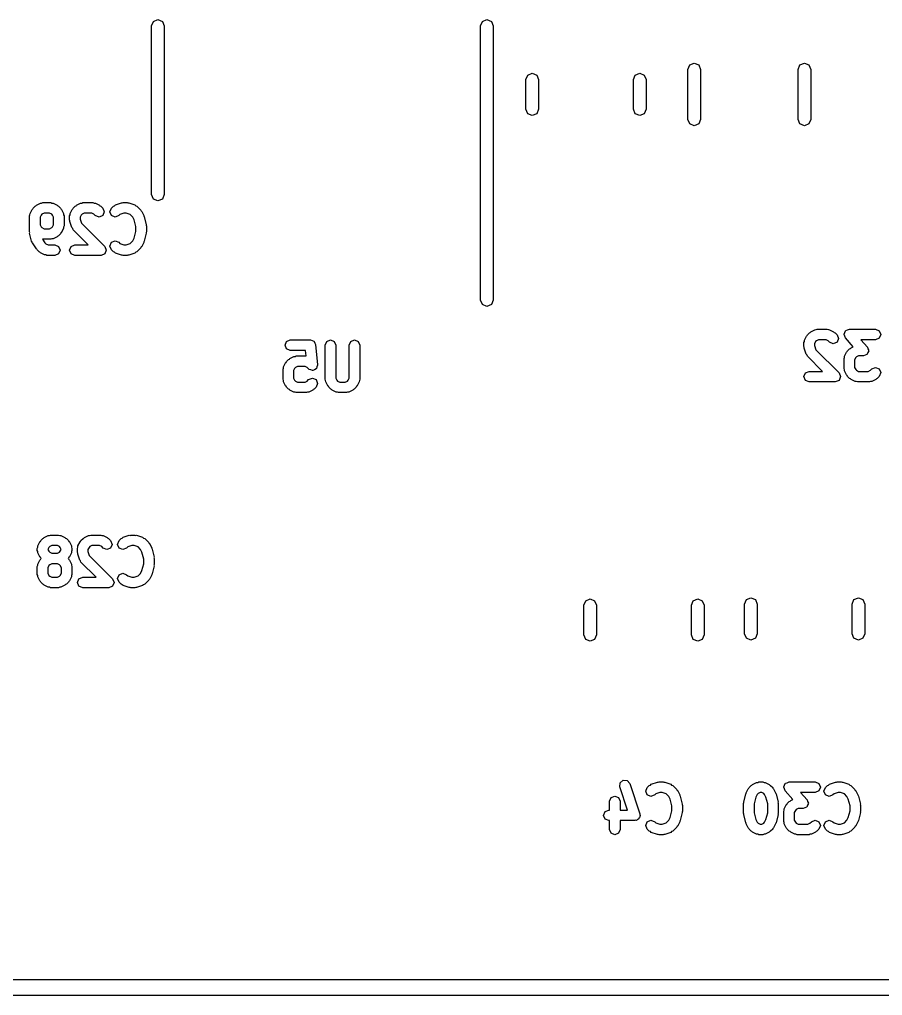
# Model space of a CAD drawing. Extents: x 88 to 118.1, y -74.2 to -40.6.
# Drawn here: x 95.03 to 103.21, y -74.19 to -64.94 of the extents above; entities that cross this region are included whole.
import ezdxf

# ---------------------------------------------------------------- set-up
doc = ezdxf.new("R2010")
doc.units = 0
doc.layers.add('BLACK', color=7, linetype='CONTINUOUS')

msp = doc.modelspace()

# ---------------------------------------------------------------- linework, layer by layer
at = {"layer": 'BLACK', "linetype": 'CONTINUOUS'}
for p, q in [((96.297574, -64.957574), (96.34, -64.94)), ((96.34, -64.94), (96.382426, -64.957574)), ((99.417574, -64.957574), (99.46, -64.94)), ((99.46, -64.94), (99.502426, -64.957574)), ((96.28, -65), (96.297574, -64.957574)), ((96.28, -65.8), (96.28, -65)), ((96.382426, -64.957574), (96.4, -65)), ((96.4, -65), (96.4, -65.8)), ((99.4, -65), (99.417574, -64.957574)), ((99.4, -65.8), (99.4, -65)), ((99.502426, -64.957574), (99.52, -65)), ((99.52, -65), (99.52, -65.8)), ((101.3675, -65.412742), (101.385074, -65.370316)), ((101.3675, -65.887258), (101.3675, -65.412742)), ((101.385074, -65.370316), (101.4275, -65.352742)), ((101.4275, -65.352742), (101.469926, -65.370316)), ((101.469926, -65.370316), (101.4875, -65.412742)), ((101.4875, -65.412742), (101.4875, -65.887258)), ((102.4125, -65.412742), (102.430074, -65.370316)), ((102.4125, -65.887258), (102.4125, -65.412742)), ((102.430074, -65.370316), (102.4725, -65.352742)), ((102.4725, -65.352742), (102.514926, -65.370316)), ((102.514926, -65.370316), (102.5325, -65.412742)), ((102.5325, -65.412742), (102.5325, -65.887258)), ((99.83, -65.50942), (99.847574, -65.466994)), ((99.847574, -65.466994), (99.89, -65.44942)), ((99.89, -65.44942), (99.932426, -65.466994)), ((99.932426, -65.466994), (99.95, -65.50942)), ((100.85, -65.50942), (100.867574, -65.466994)), ((100.867574, -65.466994), (100.91, -65.44942)), ((100.91, -65.44942), (100.952426, -65.466994)), ((100.952426, -65.466994), (100.97, -65.50942)), ((99.83, -65.79058), (99.83, -65.50942)), ((99.95, -65.50942), (99.95, -65.79058)), ((100.85, -65.79058), (100.85, -65.50942)), ((100.97, -65.50942), (100.97, -65.79058)), ((96.28, -66.6), (96.28, -65.8)), ((96.4, -65.8), (96.4, -66.6)), ((99.4, -67.6), (99.4, -65.8)), ((99.52, -65.8), (99.52, -67.6)), ((99.847574, -65.833006), (99.83, -65.79058)), ((99.89, -65.85058), (99.847574, -65.833006)), ((99.932426, -65.833006), (99.89, -65.85058)), ((99.95, -65.79058), (99.932426, -65.833006)), ((100.867574, -65.833006), (100.85, -65.79058)), ((100.91, -65.85058), (100.867574, -65.833006)), ((100.952426, -65.833006), (100.91, -65.85058)), ((100.97, -65.79058), (100.952426, -65.833006)), ((101.385074, -65.929684), (101.3675, -65.887258)), ((101.4275, -65.947258), (101.385074, -65.929684)), ((101.469926, -65.929684), (101.4275, -65.947258)), ((101.4875, -65.887258), (101.469926, -65.929684)), ((102.430074, -65.929684), (102.4125, -65.887258)), ((102.4725, -65.947258), (102.430074, -65.929684)), ((102.514926, -65.929684), (102.4725, -65.947258)), ((102.5325, -65.887258), (102.514926, -65.929684)), ((96.297574, -66.642426), (96.28, -66.6)), ((96.4, -66.6), (96.382426, -66.642426)), ((95.173978, -66.709439), (95.18158, -66.70629)), ((95.18158, -66.70629), (95.186972, -66.700074)), ((95.186972, -66.700074), (95.225067, -66.681026)), ((95.225067, -66.681026), (95.236675, -66.6802)), ((95.236675, -66.6802), (95.247428, -66.675747)), ((95.247428, -66.675747), (95.323619, -66.675747)), ((95.323619, -66.675747), (95.334371, -66.6802)), ((95.334371, -66.6802), (95.34598, -66.681026)), ((95.34598, -66.681026), (95.384075, -66.700074)), ((95.384075, -66.700074), (95.389466, -66.70629)), ((95.389466, -66.70629), (95.397069, -66.70944)), ((95.55493, -66.709439), (95.562532, -66.70629)), ((95.562532, -66.70629), (95.567924, -66.700074)), ((95.567924, -66.700074), (95.606019, -66.681026)), ((95.606019, -66.681026), (95.617627, -66.6802)), ((95.617627, -66.6802), (95.62838, -66.675747)), ((95.62838, -66.675747), (95.723618, -66.675747)), ((95.723618, -66.675747), (95.73437, -66.6802)), ((95.73437, -66.6802), (95.745979, -66.681026)), ((95.745979, -66.681026), (95.784074, -66.700074)), ((95.784074, -66.700074), (95.789465, -66.70629)), ((95.789465, -66.70629), (95.797067, -66.709439)), ((95.916835, -66.709439), (95.927586, -66.704986)), ((95.927586, -66.704986), (95.936378, -66.697361)), ((95.936378, -66.697361), (95.99352, -66.678313)), ((95.99352, -66.678313), (96.001728, -66.678896)), ((96.001728, -66.678896), (96.009332, -66.675747)), ((96.009332, -66.675747), (96.047428, -66.675747)), ((96.047428, -66.675747), (96.055031, -66.678896)), ((96.055031, -66.678896), (96.06324, -66.678313)), ((96.06324, -66.678313), (96.120383, -66.697361)), ((96.120383, -66.697361), (96.129174, -66.704986)), ((96.129174, -66.704986), (96.139926, -66.70944)), ((96.34, -66.66), (96.297574, -66.642426)), ((96.382426, -66.642426), (96.34, -66.66)), ((95.121238, -66.801938), (95.125691, -66.791186)), ((95.125691, -66.791186), (95.126516, -66.779578)), ((95.126516, -66.779578), (95.145563, -66.741482)), ((95.145563, -66.741482), (95.151781, -66.736088)), ((95.151781, -66.736088), (95.154931, -66.728486)), ((95.154931, -66.728486), (95.173978, -66.709439)), ((95.231379, -66.793458), (95.221238, -66.813741)), ((95.238949, -66.785888), (95.231379, -66.793458)), ((95.259231, -66.775747), (95.238949, -66.785888)), ((95.311816, -66.775747), (95.259231, -66.775747)), ((95.332096, -66.785887), (95.311816, -66.775747)), ((95.339668, -66.79346), (95.332096, -66.785887)), ((95.349809, -66.813741), (95.339668, -66.79346)), ((95.397069, -66.70944), (95.416117, -66.728487)), ((95.416117, -66.728487), (95.419266, -66.73609)), ((95.419266, -66.73609), (95.425482, -66.741481)), ((95.425482, -66.741481), (95.444531, -66.779578)), ((95.444531, -66.779578), (95.445355, -66.791187)), ((95.445355, -66.791187), (95.449809, -66.801938)), ((95.50219, -66.801938), (95.506643, -66.791186)), ((95.506643, -66.791186), (95.507468, -66.779578)), ((95.507468, -66.779578), (95.526515, -66.741482)), ((95.526515, -66.741482), (95.532733, -66.736088)), ((95.532733, -66.736088), (95.535883, -66.728486)), ((95.535883, -66.728486), (95.55493, -66.709439)), ((95.612331, -66.793458), (95.60219, -66.813741)), ((95.619901, -66.785888), (95.612331, -66.793458)), ((95.640183, -66.775747), (95.619901, -66.785888)), ((95.711815, -66.775747), (95.640183, -66.775747)), ((95.732095, -66.785887), (95.711815, -66.775747)), ((95.745406, -66.799198), (95.732095, -66.785887)), ((95.780762, -66.813841), (95.745406, -66.799198)), ((95.816117, -66.799196), (95.780762, -66.813841)), ((95.797067, -66.709439), (95.816115, -66.728486)), ((95.816115, -66.728486), (95.83076, -66.763841)), ((95.83076, -66.763841), (95.816117, -66.799196)), ((95.883142, -66.763841), (95.897788, -66.728486)), ((95.897786, -66.799196), (95.883142, -66.763841)), ((95.933141, -66.813842), (95.897786, -66.799196)), ((95.897788, -66.728486), (95.916835, -66.709439)), ((95.968496, -66.799198), (95.933141, -66.813842)), ((95.979197, -66.788497), (95.968496, -66.799198)), ((96.017446, -66.775747), (95.979197, -66.788497)), ((96.039314, -66.775747), (96.017446, -66.775747)), ((96.077562, -66.788496), (96.039314, -66.775747)), ((96.101572, -66.812507), (96.077562, -66.788496)), ((96.139926, -66.70944), (96.178021, -66.747534)), ((96.178021, -66.747534), (96.18117, -66.755137)), ((96.18117, -66.755137), (96.187388, -66.76053)), ((96.187388, -66.76053), (96.206434, -66.798625)), ((96.206434, -66.798625), (96.206836, -66.804291)), ((95.121238, -66.954319), (95.121238, -66.801938)), ((95.221238, -66.813741), (95.221238, -66.885372)), ((95.221238, -66.885372), (95.231377, -66.905653)), ((95.339667, -66.905654), (95.349809, -66.885372)), ((95.349809, -66.885372), (95.349809, -66.813741)), ((95.449809, -66.801938), (95.449809, -66.897176)), ((95.50219, -66.840033), (95.50219, -66.801938)), ((95.505339, -66.847635), (95.50219, -66.840033)), ((95.504756, -66.855844), (95.505339, -66.847635)), ((95.523803, -66.912987), (95.504756, -66.855844)), ((95.60219, -66.813741), (95.60219, -66.83192)), ((95.60219, -66.83192), (95.614938, -66.870167)), ((95.614938, -66.870167), (95.835164, -67.090392)), ((96.114537, -66.838437), (96.101572, -66.812507)), ((96.130761, -66.903331), (96.114537, -66.838437)), ((96.206836, -66.804291), (96.21022, -66.808858)), ((96.21022, -66.808858), (96.229268, -66.885049)), ((96.229268, -66.885049), (96.228334, -66.891319)), ((96.228334, -66.891319), (96.230761, -66.897176)), ((95.123664, -66.960175), (95.121238, -66.954319)), ((95.122731, -66.966445), (95.123664, -66.960175)), ((95.141778, -67.042636), (95.122731, -66.966445)), ((95.231377, -66.905653), (95.238948, -66.913224)), ((95.238948, -66.913224), (95.259232, -66.923366)), ((95.259232, -66.923366), (95.311816, -66.923366)), ((95.311816, -66.923366), (95.332095, -66.913226)), ((95.332095, -66.913226), (95.339667, -66.905654)), ((95.416117, -66.970626), (95.39707, -66.989673)), ((95.419265, -66.963023), (95.416117, -66.970626)), ((95.425482, -66.957632), (95.419265, -66.963023)), ((95.44453, -66.919537), (95.425482, -66.957632)), ((95.445355, -66.907928), (95.44453, -66.919537)), ((95.449809, -66.897176), (95.445355, -66.907928)), ((95.531428, -66.921779), (95.523803, -66.912987)), ((95.535882, -66.932531), (95.531428, -66.921779)), ((95.679099, -67.075747), (95.535882, -66.932531)), ((96.114537, -67.013056), (96.130761, -66.948163)), ((96.130761, -66.948163), (96.130761, -66.903331)), ((96.229268, -66.966446), (96.21022, -67.042636)), ((96.230761, -66.954319), (96.228334, -66.960175)), ((96.228334, -66.960175), (96.229268, -66.966446)), ((96.230761, -66.897176), (96.230761, -66.954319)), ((95.146984, -67.049662), (95.141778, -67.042636)), ((95.148682, -67.058244), (95.146984, -67.049662)), ((95.186777, -67.115387), (95.148682, -67.058244)), ((95.247428, -67.023366), (95.244924, -67.022329)), ((95.244924, -67.022329), (95.267239, -67.055801)), ((95.323619, -67.023366), (95.247428, -67.023366)), ((95.267239, -67.055801), (95.277043, -67.065605)), ((95.277043, -67.065605), (95.297327, -67.075747)), ((95.297327, -67.075747), (95.361714, -67.075747)), ((95.334369, -67.018912), (95.323619, -67.023366)), ((95.345979, -67.018088), (95.334369, -67.018912)), ((95.384074, -66.999041), (95.345979, -67.018088)), ((95.361714, -67.075747), (95.397069, -67.090392)), ((95.389467, -66.992822), (95.384074, -66.999041)), ((95.39707, -66.989673), (95.389467, -66.992822)), ((95.516835, -67.090392), (95.55219, -67.075747)), ((95.55219, -67.075747), (95.679099, -67.075747)), ((95.883142, -67.087652), (95.897787, -67.052297)), ((95.897787, -67.052297), (95.933142, -67.037652)), ((95.933142, -67.037652), (95.968497, -67.052297)), ((95.968497, -67.052297), (95.979198, -67.062998)), ((95.979198, -67.062998), (96.017445, -67.075747)), ((96.017445, -67.075747), (96.039315, -67.075747)), ((96.039315, -67.075747), (96.07756, -67.062998)), ((96.07756, -67.062998), (96.101572, -67.038986)), ((96.101572, -67.038986), (96.114537, -67.013056)), ((96.206434, -67.052869), (96.187388, -67.090964)), ((96.206836, -67.047202), (96.206434, -67.052869)), ((96.21022, -67.042636), (96.206836, -67.047202)), ((95.191055, -67.118252), (95.186777, -67.115387)), ((95.193025, -67.123007), (95.191055, -67.118252)), ((95.212073, -67.142055), (95.193025, -67.123007)), ((95.219675, -67.145203), (95.212073, -67.142055)), ((95.225068, -67.151422), (95.219675, -67.145203)), ((95.263163, -67.170468), (95.225068, -67.151422)), ((95.274769, -67.171292), (95.263163, -67.170468)), ((95.397069, -67.161102), (95.361714, -67.175747)), ((95.397069, -67.090392), (95.411714, -67.125747)), ((95.411714, -67.125747), (95.397069, -67.161102)), ((95.50219, -67.125747), (95.516835, -67.090392)), ((95.516835, -67.161102), (95.50219, -67.125747)), ((95.55219, -67.175747), (95.516835, -67.161102)), ((95.835164, -67.161102), (95.799809, -67.175747)), ((95.835164, -67.090392), (95.849809, -67.125747)), ((95.849809, -67.125747), (95.835164, -67.161102)), ((95.897787, -67.123007), (95.883142, -67.087652)), ((95.916835, -67.142055), (95.897787, -67.123007)), ((95.927586, -67.146508), (95.916835, -67.142055)), ((95.936379, -67.154134), (95.927586, -67.146508)), ((95.993521, -67.173181), (95.936379, -67.154134)), ((96.120382, -67.154134), (96.063239, -67.173181)), ((96.129173, -67.146509), (96.120382, -67.154134)), ((96.139927, -67.142055), (96.129173, -67.146509)), ((96.178022, -67.103959), (96.139927, -67.142055)), ((96.18117, -67.096356), (96.178022, -67.103959)), ((96.187388, -67.090964), (96.18117, -67.096356)), ((95.285523, -67.175747), (95.274769, -67.171292)), ((95.361714, -67.175747), (95.285523, -67.175747)), ((95.799809, -67.175747), (95.55219, -67.175747)), ((96.001729, -67.172597), (95.993521, -67.173181)), ((96.009332, -67.175747), (96.001729, -67.172597)), ((96.047428, -67.175747), (96.009332, -67.175747)), ((96.05503, -67.172597), (96.047428, -67.175747)), ((96.063239, -67.173181), (96.05503, -67.172597)), ((99.417574, -67.642426), (99.4, -67.6)), ((99.52, -67.6), (99.502426, -67.642426)), ((99.46, -67.66), (99.417574, -67.642426)), ((99.502426, -67.642426), (99.46, -67.66)), ((102.501331, -67.928186), (102.520378, -67.909139)), ((102.520378, -67.909139), (102.52798, -67.90599)), ((102.52798, -67.90599), (102.533372, -67.899774)), ((102.533372, -67.899774), (102.571467, -67.880726)), ((102.571467, -67.880726), (102.583075, -67.8799)), ((102.583075, -67.8799), (102.593828, -67.875447)), ((102.593828, -67.875447), (102.689066, -67.875447)), ((102.689066, -67.875447), (102.699818, -67.8799)), ((102.699818, -67.8799), (102.711427, -67.880726)), ((102.711427, -67.880726), (102.749522, -67.899774)), ((102.749522, -67.899774), (102.754913, -67.90599)), ((102.754913, -67.90599), (102.762515, -67.909139)), ((102.762515, -67.909139), (102.781563, -67.928186)), ((102.848701, -67.922121), (102.856501, -67.906347)), ((102.856501, -67.906347), (102.863235, -67.890092)), ((102.863235, -67.890092), (102.864876, -67.889411)), ((102.864876, -67.889411), (102.865665, -67.887818)), ((102.865665, -67.887818), (102.882335, -67.88218)), ((102.882335, -67.88218), (102.89859, -67.875447)), ((102.89859, -67.875447), (103.146209, -67.875447)), ((103.146209, -67.875447), (103.181564, -67.890092)), ((103.181564, -67.890092), (103.196209, -67.925447)), ((97.545237, -68.027247), (97.559882, -67.991892)), ((97.559882, -67.991892), (97.595237, -67.977247)), ((97.595237, -67.977247), (97.785713, -67.977247)), ((97.785713, -67.977247), (97.801258, -67.983686)), ((97.801258, -67.983686), (97.817375, -67.988549)), ((97.817375, -67.988549), (97.818625, -67.99088)), ((97.818625, -67.99088), (97.821068, -67.991892)), ((97.821068, -67.991892), (97.827507, -68.007437)), ((97.92619, -68.027247), (97.940835, -67.991892)), ((97.940835, -67.991892), (97.97619, -67.977247)), ((97.97619, -67.977247), (98.011545, -67.991892)), ((98.011545, -67.991892), (98.02619, -68.027247)), ((98.154761, -68.027247), (98.169406, -67.991892)), ((98.169406, -67.991892), (98.204761, -67.977247)), ((98.204761, -67.977247), (98.240116, -67.991892)), ((98.240116, -67.991892), (98.254761, -68.027247)), ((102.467638, -68.001638), (102.472091, -67.990886)), ((102.467638, -68.039733), (102.467638, -68.001638)), ((102.472091, -67.990886), (102.472916, -67.979278)), ((102.472916, -67.979278), (102.491963, -67.941182)), ((102.491963, -67.941182), (102.498181, -67.935788)), ((102.498181, -67.935788), (102.501331, -67.928186)), ((102.577779, -67.993158), (102.567638, -68.013441)), ((102.585349, -67.985588), (102.577779, -67.993158)), ((102.605631, -67.975447), (102.585349, -67.985588)), ((102.677263, -67.975447), (102.605631, -67.975447)), ((102.697543, -67.985587), (102.677263, -67.975447)), ((102.710854, -67.998898), (102.697543, -67.985587)), ((102.74621, -68.013541), (102.710854, -67.998898)), ((102.781565, -67.998896), (102.74621, -68.013541)), ((102.781563, -67.928186), (102.796208, -67.963541)), ((102.796208, -67.963541), (102.781565, -67.998896)), ((102.84859, -67.925447), (102.84927, -67.923804)), ((102.855323, -67.941701), (102.84859, -67.925447)), ((102.84927, -67.923804), (102.848701, -67.922121)), ((102.860961, -67.958372), (102.855323, -67.941701)), ((102.934286, -68.042173), (102.860961, -67.958372)), ((103.146209, -67.975447), (103.008778, -67.975447)), ((103.008778, -67.975447), (103.069552, -68.044903)), ((103.181564, -67.960802), (103.146209, -67.975447)), ((103.196209, -67.925447), (103.181564, -67.960802)), ((97.559882, -68.062602), (97.545237, -68.027247)), ((97.595237, -68.077247), (97.559882, -68.062602)), ((97.740464, -68.077247), (97.595237, -68.077247)), ((97.745702, -68.129628), (97.740464, -68.077247)), ((97.827507, -68.007437), (97.835465, -68.022272)), ((97.835465, -68.022272), (97.854513, -68.212748)), ((97.92619, -68.351057), (97.92619, -68.027247)), ((98.02619, -68.027247), (98.02619, -68.339253)), ((98.154761, -68.339253), (98.154761, -68.027247)), ((98.254761, -68.027247), (98.254761, -68.351057)), ((102.470787, -68.047335), (102.467638, -68.039733)), ((102.470204, -68.055544), (102.470787, -68.047335)), ((102.489251, -68.112687), (102.470204, -68.055544)), ((102.567638, -68.013441), (102.567638, -68.03162)), ((102.567638, -68.03162), (102.580386, -68.069867)), ((102.580386, -68.069867), (102.800612, -68.290092)), ((102.853868, -68.131659), (102.872915, -68.093563)), ((102.872915, -68.093563), (102.879133, -68.088169)), ((102.879133, -68.088169), (102.882283, -68.080567)), ((102.882283, -68.080567), (102.90133, -68.06152)), ((102.90133, -68.06152), (102.908932, -68.058371)), ((102.908932, -68.058371), (102.914324, -68.052155)), ((102.914324, -68.052155), (102.934286, -68.042173)), ((103.069552, -68.044903), (103.075189, -68.061573)), ((103.081812, -68.081154), (103.074011, -68.096927)), ((103.075189, -68.061573), (103.081923, -68.077828)), ((103.081923, -68.077828), (103.081242, -68.07947)), ((103.081242, -68.07947), (103.081812, -68.081154)), ((97.556733, -68.189969), (97.559883, -68.182367)), ((97.559883, -68.182367), (97.57893, -68.16332)), ((97.57893, -68.16332), (97.586532, -68.160171)), ((97.586532, -68.160171), (97.591924, -68.153955)), ((97.591924, -68.153955), (97.630019, -68.134907)), ((97.630019, -68.134907), (97.641627, -68.134081)), ((97.641627, -68.134081), (97.65238, -68.129628)), ((97.65238, -68.129628), (97.745702, -68.129628)), ((102.496876, -68.121479), (102.489251, -68.112687)), ((102.50133, -68.132231), (102.496876, -68.121479)), ((102.644547, -68.275447), (102.50133, -68.132231)), ((102.84859, -68.154019), (102.853043, -68.143267)), ((102.84859, -68.249257), (102.84859, -68.154019)), ((102.853043, -68.143267), (102.853868, -68.131659)), ((102.958731, -68.145539), (102.94859, -68.165822)), ((102.94859, -68.165822), (102.94859, -68.237453)), ((102.966301, -68.137969), (102.958731, -68.145539)), ((102.986583, -68.127828), (102.966301, -68.137969)), ((103.031923, -68.127828), (102.986583, -68.127828)), ((103.048177, -68.121094), (103.031923, -68.127828)), ((103.064848, -68.115457), (103.048177, -68.121094)), ((103.065636, -68.113863), (103.064848, -68.115457)), ((103.067278, -68.113183), (103.065636, -68.113863)), ((103.074011, -68.096927), (103.067278, -68.113183)), ((97.52619, -68.255819), (97.530643, -68.245067)), ((97.52619, -68.351057), (97.52619, -68.255819)), ((97.530643, -68.245067), (97.531468, -68.233459)), ((97.531468, -68.233459), (97.550515, -68.195363)), ((97.550515, -68.195363), (97.556733, -68.189969)), ((97.636331, -68.247339), (97.62619, -68.267622)), ((97.62619, -68.267622), (97.62619, -68.339253)), ((97.643901, -68.239769), (97.636331, -68.247339)), ((97.664183, -68.229628), (97.643901, -68.239769)), ((97.735815, -68.229628), (97.664183, -68.229628)), ((97.756095, -68.239768), (97.735815, -68.229628)), ((97.769406, -68.253079), (97.756095, -68.239768)), ((97.771849, -68.25409), (97.769406, -68.253079)), ((97.773099, -68.256421), (97.771849, -68.25409)), ((97.789218, -68.261284), (97.773099, -68.256421)), ((97.804762, -68.267722), (97.789218, -68.261284)), ((97.807203, -68.26671), (97.804762, -68.267722)), ((97.809736, -68.267475), (97.807203, -68.26671)), ((97.824571, -68.259516), (97.809736, -68.267475)), ((97.840117, -68.253077), (97.824571, -68.259516)), ((97.841128, -68.250634), (97.840117, -68.253077)), ((97.843459, -68.249384), (97.841128, -68.250634)), ((97.848322, -68.233265), (97.843459, -68.249384)), ((97.85476, -68.217722), (97.848322, -68.233265)), ((97.854513, -68.212748), (97.853748, -68.21528)), ((97.853748, -68.21528), (97.85476, -68.217722)), ((102.482283, -68.290092), (102.517638, -68.275447)), ((102.517638, -68.275447), (102.644547, -68.275447)), ((102.853043, -68.260007), (102.84859, -68.249257)), ((102.853868, -68.271617), (102.853043, -68.260007)), ((102.872915, -68.309712), (102.853868, -68.271617)), ((102.94859, -68.237453), (102.958729, -68.257734)), ((102.958729, -68.257734), (102.9663, -68.265305)), ((102.9663, -68.265305), (102.986584, -68.275447)), ((102.986584, -68.275447), (103.077263, -68.275447)), ((103.077263, -68.275447), (103.097543, -68.265307)), ((103.097543, -68.265307), (103.110854, -68.251997)), ((103.110854, -68.251997), (103.146209, -68.237352)), ((103.146209, -68.237352), (103.181564, -68.251997)), ((103.181564, -68.251997), (103.196209, -68.287352)), ((97.530643, -68.361807), (97.52619, -68.351057)), ((97.531468, -68.373417), (97.530643, -68.361807)), ((97.550515, -68.411512), (97.531468, -68.373417)), ((97.62619, -68.339253), (97.636329, -68.359534)), ((97.636329, -68.359534), (97.6439, -68.367105)), ((97.6439, -68.367105), (97.664184, -68.377247)), ((97.735815, -68.377247), (97.756095, -68.367107)), ((97.756095, -68.367107), (97.769406, -68.353797)), ((97.769406, -68.353797), (97.804761, -68.339152)), ((97.804761, -68.339152), (97.840116, -68.353797)), ((97.840116, -68.353797), (97.854761, -68.389152)), ((97.930643, -68.361809), (97.92619, -68.351057)), ((97.931469, -68.373418), (97.930643, -68.361809)), ((97.950517, -68.411513), (97.931469, -68.373418)), ((98.02619, -68.339253), (98.03633, -68.359534)), ((98.03633, -68.359534), (98.043902, -68.367106)), ((98.043902, -68.367106), (98.064184, -68.377247)), ((98.116768, -68.377247), (98.137048, -68.367107)), ((98.137048, -68.367107), (98.144619, -68.359536)), ((98.144619, -68.359536), (98.154761, -68.339253)), ((98.249482, -68.373417), (98.230436, -68.411512)), ((98.250306, -68.36181), (98.249482, -68.373417)), ((98.254761, -68.351057), (98.250306, -68.36181)), ((102.467638, -68.325447), (102.482283, -68.290092)), ((102.482283, -68.360802), (102.467638, -68.325447)), ((102.517638, -68.375447), (102.482283, -68.360802)), ((102.800612, -68.360802), (102.765257, -68.375447)), ((102.800612, -68.290092), (102.815257, -68.325447)), ((102.815257, -68.325447), (102.800612, -68.360802)), ((102.879132, -68.315104), (102.872915, -68.309712)), ((102.882282, -68.322707), (102.879132, -68.315104)), ((102.90133, -68.341755), (102.882282, -68.322707)), ((102.908932, -68.344903), (102.90133, -68.341755)), ((102.914325, -68.351122), (102.908932, -68.344903)), ((102.95242, -68.370168), (102.914325, -68.351122)), ((102.964026, -68.370992), (102.95242, -68.370168)), ((102.97478, -68.375447), (102.964026, -68.370992)), ((103.099816, -68.370993), (103.089066, -68.375447)), ((103.111426, -68.370169), (103.099816, -68.370993)), ((103.149521, -68.351122), (103.111426, -68.370169)), ((103.154913, -68.344904), (103.149521, -68.351122)), ((103.162516, -68.341755), (103.154913, -68.344904)), ((103.181564, -68.322707), (103.162516, -68.341755)), ((103.196209, -68.287352), (103.181564, -68.322707)), ((97.556732, -68.416904), (97.550515, -68.411512)), ((97.559882, -68.424507), (97.556732, -68.416904)), ((97.57893, -68.443555), (97.559882, -68.424507)), ((97.586532, -68.446703), (97.57893, -68.443555)), ((97.591925, -68.452922), (97.586532, -68.446703)), ((97.63002, -68.471968), (97.591925, -68.452922)), ((97.664184, -68.377247), (97.735815, -68.377247)), ((97.808073, -68.452922), (97.769978, -68.471969)), ((97.813465, -68.446704), (97.808073, -68.452922)), ((97.821068, -68.443555), (97.813465, -68.446704)), ((97.840116, -68.424507), (97.821068, -68.443555)), ((97.854761, -68.389152), (97.840116, -68.424507)), ((97.956733, -68.416904), (97.950517, -68.411513)), ((97.959882, -68.424506), (97.956733, -68.416904)), ((97.978929, -68.443554), (97.959882, -68.424506)), ((97.986531, -68.446703), (97.978929, -68.443554)), ((97.991925, -68.452922), (97.986531, -68.446703)), ((98.03002, -68.471968), (97.991925, -68.452922)), ((98.064184, -68.377247), (98.116768, -68.377247)), ((98.189026, -68.452922), (98.150931, -68.471969)), ((98.194418, -68.446704), (98.189026, -68.452922)), ((98.202021, -68.443555), (98.194418, -68.446704)), ((98.221069, -68.424507), (98.202021, -68.443555)), ((98.224217, -68.416904), (98.221069, -68.424507)), ((98.230436, -68.411512), (98.224217, -68.416904)), ((102.765257, -68.375447), (102.517638, -68.375447)), ((103.089066, -68.375447), (102.97478, -68.375447)), ((97.641626, -68.472792), (97.63002, -68.471968)), ((97.65238, -68.477247), (97.641626, -68.472792)), ((97.747618, -68.477247), (97.65238, -68.477247)), ((97.758368, -68.472793), (97.747618, -68.477247)), ((97.769978, -68.471969), (97.758368, -68.472793)), ((98.041626, -68.472792), (98.03002, -68.471968)), ((98.05238, -68.477247), (98.041626, -68.472792)), ((98.128571, -68.477247), (98.05238, -68.477247)), ((98.139321, -68.472793), (98.128571, -68.477247)), ((98.150931, -68.471969), (98.139321, -68.472793)), ((95.25558, -69.85779), (95.260972, -69.851574)), ((95.260972, -69.851574), (95.299067, -69.832526)), ((95.299067, -69.832526), (95.310675, -69.8317)), ((95.310675, -69.8317), (95.321428, -69.827247)), ((95.321428, -69.827247), (95.397619, -69.827247)), ((95.397619, -69.827247), (95.408371, -69.8317)), ((95.408371, -69.8317), (95.41998, -69.832526)), ((95.41998, -69.832526), (95.458075, -69.851574)), ((95.458075, -69.851574), (95.463466, -69.85779)), ((95.636532, -69.85779), (95.641924, -69.851574)), ((95.641924, -69.851574), (95.680019, -69.832526)), ((95.680019, -69.832526), (95.691627, -69.8317)), ((95.691627, -69.8317), (95.70238, -69.827247)), ((95.70238, -69.827247), (95.797618, -69.827247)), ((95.797618, -69.827247), (95.80837, -69.8317)), ((95.80837, -69.8317), (95.819979, -69.832526)), ((95.819979, -69.832526), (95.858074, -69.851574)), ((95.858074, -69.851574), (95.863465, -69.85779)), ((96.001586, -69.856486), (96.010378, -69.848861)), ((96.010378, -69.848861), (96.06752, -69.829813)), ((96.06752, -69.829813), (96.075728, -69.830396)), ((96.075728, -69.830396), (96.083332, -69.827247)), ((96.083332, -69.827247), (96.121428, -69.827247)), ((96.121428, -69.827247), (96.129031, -69.830396)), ((96.129031, -69.830396), (96.13724, -69.829813)), ((96.13724, -69.829813), (96.194383, -69.848861)), ((96.194383, -69.848861), (96.203174, -69.856486)), ((95.195238, -69.953438), (95.199691, -69.942686)), ((95.199691, -69.942686), (95.200516, -69.931078)), ((95.200516, -69.931078), (95.219563, -69.892982)), ((95.219563, -69.892982), (95.225781, -69.887588)), ((95.225781, -69.887588), (95.228931, -69.879986)), ((95.228931, -69.879986), (95.247978, -69.860939)), ((95.247978, -69.860939), (95.25558, -69.85779)), ((95.305379, -69.944958), (95.296377, -69.962961)), ((95.312949, -69.937388), (95.305379, -69.944958)), ((95.333231, -69.927247), (95.312949, -69.937388)), ((95.385816, -69.927247), (95.333231, -69.927247)), ((95.406096, -69.937387), (95.385816, -69.927247)), ((95.413668, -69.94496), (95.406096, -69.937387)), ((95.422669, -69.962961), (95.413668, -69.94496)), ((95.463466, -69.85779), (95.471069, -69.86094)), ((95.471069, -69.86094), (95.490117, -69.879987)), ((95.490117, -69.879987), (95.493266, -69.88759)), ((95.493266, -69.88759), (95.499482, -69.892981)), ((95.499482, -69.892981), (95.518531, -69.931078)), ((95.518531, -69.931078), (95.519355, -69.942687)), ((95.519355, -69.942687), (95.523809, -69.953438)), ((95.57619, -69.953438), (95.580643, -69.942686)), ((95.580643, -69.942686), (95.581468, -69.931078)), ((95.581468, -69.931078), (95.600515, -69.892982)), ((95.600515, -69.892982), (95.606733, -69.887588)), ((95.606733, -69.887588), (95.609883, -69.879986)), ((95.609883, -69.879986), (95.62893, -69.860939)), ((95.62893, -69.860939), (95.636532, -69.85779)), ((95.686331, -69.944958), (95.67619, -69.965241)), ((95.693901, -69.937388), (95.686331, -69.944958)), ((95.714183, -69.927247), (95.693901, -69.937388)), ((95.785815, -69.927247), (95.714183, -69.927247)), ((95.806095, -69.937387), (95.785815, -69.927247)), ((95.819406, -69.950698), (95.806095, -69.937387)), ((95.863465, -69.85779), (95.871067, -69.860939)), ((95.871067, -69.860939), (95.890115, -69.879986)), ((95.890115, -69.879986), (95.90476, -69.915341)), ((95.90476, -69.915341), (95.890117, -69.950696)), ((95.957142, -69.915341), (95.971788, -69.879986)), ((95.971786, -69.950696), (95.957142, -69.915341)), ((95.971788, -69.879986), (95.990835, -69.860939)), ((95.990835, -69.860939), (96.001586, -69.856486)), ((96.053197, -69.939997), (96.042496, -69.950698)), ((96.091446, -69.927247), (96.053197, -69.939997)), ((96.113314, -69.927247), (96.091446, -69.927247)), ((96.151562, -69.939996), (96.113314, -69.927247)), ((96.175572, -69.964007), (96.151562, -69.939996)), ((96.203174, -69.856486), (96.213926, -69.86094)), ((96.213926, -69.86094), (96.252021, -69.899034)), ((96.252021, -69.899034), (96.25517, -69.906637)), ((96.25517, -69.906637), (96.261388, -69.91203)), ((96.261388, -69.91203), (96.280434, -69.950125)), ((95.195238, -69.972485), (95.195238, -69.953438)), ((95.199691, -69.983235), (95.195238, -69.972485)), ((95.200516, -69.994845), (95.199691, -69.983235)), ((95.219563, -70.03294), (95.200516, -69.994845)), ((95.22578, -70.038332), (95.219563, -70.03294)), ((95.22893, -70.045935), (95.22578, -70.038332)), ((95.296377, -69.962961), (95.305377, -69.980962)), ((95.305377, -69.980962), (95.31295, -69.988535)), ((95.31295, -69.988535), (95.333231, -69.998676)), ((95.333231, -69.998676), (95.385816, -69.998676)), ((95.385816, -69.998676), (95.406096, -69.988535)), ((95.406096, -69.988535), (95.413667, -69.980963)), ((95.413667, -69.980963), (95.422669, -69.962961)), ((95.493265, -70.038332), (95.490117, -70.045935)), ((95.499482, -70.032941), (95.493265, -70.038332)), ((95.51853, -69.994846), (95.499482, -70.032941)), ((95.519355, -69.983237), (95.51853, -69.994846)), ((95.523809, -69.972485), (95.519355, -69.983237)), ((95.523809, -69.953438), (95.523809, -69.972485)), ((95.57619, -69.991533), (95.57619, -69.953438)), ((95.579339, -69.999135), (95.57619, -69.991533)), ((95.578756, -70.007344), (95.579339, -69.999135)), ((95.597803, -70.064487), (95.578756, -70.007344)), ((95.67619, -69.965241), (95.67619, -69.98342)), ((95.67619, -69.98342), (95.688938, -70.021667)), ((95.688938, -70.021667), (95.909164, -70.241892)), ((95.854762, -69.965341), (95.819406, -69.950698)), ((95.890117, -69.950696), (95.854762, -69.965341)), ((96.007141, -69.965342), (95.971786, -69.950696)), ((96.042496, -69.950698), (96.007141, -69.965342)), ((96.188537, -69.989937), (96.175572, -69.964007)), ((96.204761, -70.054831), (96.188537, -69.989937)), ((96.280434, -69.950125), (96.280836, -69.955791)), ((96.280836, -69.955791), (96.28422, -69.960358)), ((96.28422, -69.960358), (96.303268, -70.036549)), ((96.303268, -70.036549), (96.302334, -70.042819)), ((95.195238, -70.124866), (95.199691, -70.114115)), ((95.195238, -70.201057), (95.195238, -70.124866)), ((95.199691, -70.114115), (95.200516, -70.102506)), ((95.200516, -70.102506), (95.219563, -70.064411)), ((95.219563, -70.064411), (95.22578, -70.059018)), ((95.22578, -70.059018), (95.22893, -70.051416)), ((95.23167, -70.048675), (95.22893, -70.045935)), ((95.22893, -70.051416), (95.23167, -70.048675)), ((95.305377, -70.116388), (95.295238, -70.136669)), ((95.312948, -70.108817), (95.305377, -70.116388)), ((95.333232, -70.098676), (95.312948, -70.108817)), ((95.385816, -70.098676), (95.333232, -70.098676)), ((95.406095, -70.108815), (95.385816, -70.098676)), ((95.413667, -70.116387), (95.406095, -70.108815)), ((95.423809, -70.136669), (95.413667, -70.116387)), ((95.490117, -70.045935), (95.487376, -70.048675)), ((95.487376, -70.048675), (95.490117, -70.051416)), ((95.490117, -70.051416), (95.493265, -70.059018)), ((95.493265, -70.059018), (95.499482, -70.06441)), ((95.499482, -70.06441), (95.51853, -70.102505)), ((95.51853, -70.102505), (95.519355, -70.114113)), ((95.519355, -70.114113), (95.523809, -70.124866)), ((95.523809, -70.124866), (95.523809, -70.201057)), ((95.605428, -70.073279), (95.597803, -70.064487)), ((95.609882, -70.084031), (95.605428, -70.073279)), ((95.753099, -70.227247), (95.609882, -70.084031)), ((96.188537, -70.164556), (96.204761, -70.099663)), ((96.204761, -70.099663), (96.204761, -70.054831)), ((96.303268, -70.117946), (96.28422, -70.194136)), ((96.302334, -70.042819), (96.304761, -70.048676)), ((96.304761, -70.105819), (96.302334, -70.111675)), ((96.302334, -70.111675), (96.303268, -70.117946)), ((96.304761, -70.048676), (96.304761, -70.105819)), ((95.199691, -70.211807), (95.195238, -70.201057)), ((95.200516, -70.223417), (95.199691, -70.211807)), ((95.219563, -70.261512), (95.200516, -70.223417)), ((95.295238, -70.136669), (95.295238, -70.189253)), ((95.295238, -70.189253), (95.305377, -70.209534)), ((95.305377, -70.209534), (95.312948, -70.217105)), ((95.312948, -70.217105), (95.333232, -70.227247)), ((95.385816, -70.227247), (95.406095, -70.217107)), ((95.406095, -70.217107), (95.413667, -70.209535)), ((95.413667, -70.209535), (95.423809, -70.189253)), ((95.423809, -70.189253), (95.423809, -70.136669)), ((95.51853, -70.223418), (95.499482, -70.261513)), ((95.519355, -70.211809), (95.51853, -70.223418)), ((95.523809, -70.201057), (95.519355, -70.211809)), ((95.957142, -70.239152), (95.971787, -70.203797)), ((95.971787, -70.203797), (96.007142, -70.189152)), ((96.007142, -70.189152), (96.042497, -70.203797)), ((96.042497, -70.203797), (96.053198, -70.214498)), ((96.053198, -70.214498), (96.091445, -70.227247)), ((96.113315, -70.227247), (96.15156, -70.214498)), ((96.15156, -70.214498), (96.175572, -70.190486)), ((96.175572, -70.190486), (96.188537, -70.164556)), ((96.280434, -70.204369), (96.261388, -70.242464)), ((96.280836, -70.198702), (96.280434, -70.204369)), ((96.28422, -70.194136), (96.280836, -70.198702)), ((95.22578, -70.266904), (95.219563, -70.261512)), ((95.22893, -70.274507), (95.22578, -70.266904)), ((95.247978, -70.293555), (95.22893, -70.274507)), ((95.25558, -70.296703), (95.247978, -70.293555)), ((95.260973, -70.302922), (95.25558, -70.296703)), ((95.299068, -70.321968), (95.260973, -70.302922)), ((95.333232, -70.227247), (95.385816, -70.227247)), ((95.458074, -70.302922), (95.419979, -70.321969)), ((95.463467, -70.296703), (95.458074, -70.302922)), ((95.47107, -70.293554), (95.463467, -70.296703)), ((95.490117, -70.274507), (95.47107, -70.293554)), ((95.493265, -70.266904), (95.490117, -70.274507)), ((95.499482, -70.261513), (95.493265, -70.266904)), ((95.57619, -70.277247), (95.590835, -70.241892)), ((95.590835, -70.312602), (95.57619, -70.277247)), ((95.590835, -70.241892), (95.62619, -70.227247)), ((95.62619, -70.327247), (95.590835, -70.312602)), ((95.62619, -70.227247), (95.753099, -70.227247)), ((95.909164, -70.312602), (95.873809, -70.327247)), ((95.909164, -70.241892), (95.923809, -70.277247)), ((95.923809, -70.277247), (95.909164, -70.312602)), ((95.971787, -70.274507), (95.957142, -70.239152)), ((95.990835, -70.293555), (95.971787, -70.274507)), ((96.001586, -70.298008), (95.990835, -70.293555)), ((96.010379, -70.305634), (96.001586, -70.298008)), ((96.067521, -70.324681), (96.010379, -70.305634)), ((96.091445, -70.227247), (96.113315, -70.227247)), ((96.194382, -70.305634), (96.137239, -70.324681)), ((96.203173, -70.298009), (96.194382, -70.305634)), ((96.213927, -70.293555), (96.203173, -70.298009)), ((96.252022, -70.255459), (96.213927, -70.293555)), ((96.25517, -70.247856), (96.252022, -70.255459)), ((96.261388, -70.242464), (96.25517, -70.247856)), ((95.310674, -70.322792), (95.299068, -70.321968)), ((95.321428, -70.327247), (95.310674, -70.322792)), ((95.397619, -70.327247), (95.321428, -70.327247)), ((95.408369, -70.322793), (95.397619, -70.327247)), ((95.419979, -70.321969), (95.408369, -70.322793)), ((95.873809, -70.327247), (95.62619, -70.327247)), ((96.075729, -70.324097), (96.067521, -70.324681)), ((96.083332, -70.327247), (96.075729, -70.324097)), ((96.121428, -70.327247), (96.083332, -70.327247)), ((96.12903, -70.324097), (96.121428, -70.327247)), ((96.137239, -70.324681), (96.12903, -70.324097)), ((100.38, -70.49342), (100.397574, -70.450994)), ((100.38, -70.77458), (100.38, -70.49342)), ((100.397574, -70.450994), (100.44, -70.43342)), ((100.44, -70.43342), (100.482426, -70.450994)), ((100.482426, -70.450994), (100.5, -70.49342)), ((100.5, -70.49342), (100.5, -70.77458)), ((101.4, -70.49342), (101.417574, -70.450994)), ((101.4, -70.77458), (101.4, -70.49342)), ((101.417574, -70.450994), (101.46, -70.43342)), ((101.46, -70.43342), (101.502426, -70.450994)), ((101.502426, -70.450994), (101.52, -70.49342)), ((101.52, -70.49342), (101.52, -70.77458)), ((101.905, -70.48142), (101.922574, -70.438994)), ((101.905, -70.76258), (101.905, -70.48142)), ((101.922574, -70.438994), (101.965, -70.42142)), ((101.965, -70.42142), (102.007426, -70.438994)), ((102.007426, -70.438994), (102.025, -70.48142)), ((102.025, -70.48142), (102.025, -70.76258)), ((102.925, -70.48142), (102.942574, -70.438994)), ((102.925, -70.76258), (102.925, -70.48142)), ((102.942574, -70.438994), (102.985, -70.42142)), ((102.985, -70.42142), (103.027426, -70.438994)), ((103.027426, -70.438994), (103.045, -70.48142)), ((103.045, -70.48142), (103.045, -70.76258)), ((100.397574, -70.817006), (100.38, -70.77458)), ((100.5, -70.77458), (100.482426, -70.817006)), ((101.417574, -70.817006), (101.4, -70.77458)), ((101.52, -70.77458), (101.502426, -70.817006)), ((101.922574, -70.805006), (101.905, -70.76258)), ((102.025, -70.76258), (102.007426, -70.805006)), ((102.942574, -70.805006), (102.925, -70.76258)), ((103.045, -70.76258), (103.027426, -70.805006)), ((100.44, -70.83458), (100.397574, -70.817006)), ((100.482426, -70.817006), (100.44, -70.83458)), ((101.46, -70.83458), (101.417574, -70.817006)), ((101.502426, -70.817006), (101.46, -70.83458)), ((101.965, -70.82258), (101.922574, -70.805006)), ((102.007426, -70.805006), (101.965, -70.82258)), ((102.985, -70.82258), (102.942574, -70.805006)), ((103.027426, -70.805006), (102.985, -70.82258)), ((100.724326, -72.17664), (100.753236, -72.151566)), ((100.753236, -72.151566), (100.791407, -72.154279)), ((100.791407, -72.154279), (100.816481, -72.183189)), ((100.721613, -72.214811), (100.724326, -72.17664)), ((100.794914, -72.434714), (100.721613, -72.214811)), ((100.816481, -72.183189), (100.911719, -72.468903)), ((100.966666, -72.256141), (100.981312, -72.220786)), ((100.98131, -72.291496), (100.966666, -72.256141)), ((100.981312, -72.220786), (101.000359, -72.201739)), ((101.000359, -72.201739), (101.01111, -72.197286)), ((101.01111, -72.197286), (101.019902, -72.189661)), ((101.019902, -72.189661), (101.077044, -72.170613)), ((101.077044, -72.170613), (101.085252, -72.171196)), ((101.085252, -72.171196), (101.092856, -72.168047)), ((101.092856, -72.168047), (101.130952, -72.168047)), ((101.130952, -72.168047), (101.138555, -72.171196)), ((101.138555, -72.171196), (101.146764, -72.170613)), ((101.146764, -72.170613), (101.203907, -72.189661)), ((101.203907, -72.189661), (101.212698, -72.197286)), ((101.212698, -72.197286), (101.22345, -72.20174)), ((101.22345, -72.20174), (101.261545, -72.239834)), ((101.261545, -72.239834), (101.264694, -72.247437)), ((101.264694, -72.247437), (101.270912, -72.25283)), ((101.270912, -72.25283), (101.289958, -72.290925)), ((101.919564, -72.271877), (101.938612, -72.233781)), ((101.938612, -72.233781), (101.944828, -72.228389)), ((101.944828, -72.228389), (101.947978, -72.220787)), ((101.947978, -72.220787), (101.967025, -72.201739)), ((101.967025, -72.201739), (101.974628, -72.198589)), ((101.974628, -72.198589), (101.980019, -72.192374)), ((101.980019, -72.192374), (102.018116, -72.173325)), ((102.018116, -72.173325), (102.029725, -72.1725)), ((102.029725, -72.1725), (102.040476, -72.168047)), ((102.040476, -72.168047), (102.078571, -72.168047)), ((102.078571, -72.168047), (102.089323, -72.1725)), ((102.089323, -72.1725), (102.100932, -72.173326)), ((102.100932, -72.173326), (102.139027, -72.192374)), ((102.139027, -72.192374), (102.144418, -72.19859)), ((102.144418, -72.19859), (102.15202, -72.201739)), ((102.15202, -72.201739), (102.171068, -72.220786)), ((102.171068, -72.220786), (102.174217, -72.228388)), ((102.174217, -72.228388), (102.180436, -72.233782)), ((102.180436, -72.233782), (102.199483, -72.271878)), ((102.27619, -72.218047), (102.27687, -72.216404)), ((102.282923, -72.234301), (102.27619, -72.218047)), ((102.276301, -72.214721), (102.284101, -72.198947)), ((102.27687, -72.216404), (102.276301, -72.214721)), ((102.288561, -72.250972), (102.282923, -72.234301)), ((102.284101, -72.198947), (102.290835, -72.182692)), ((102.361886, -72.334773), (102.288561, -72.250972)), ((102.290835, -72.182692), (102.292476, -72.182011)), ((102.292476, -72.182011), (102.293265, -72.180418)), ((102.293265, -72.180418), (102.309935, -72.17478)), ((102.309935, -72.17478), (102.32619, -72.168047)), ((102.32619, -72.168047), (102.573809, -72.168047)), ((102.573809, -72.168047), (102.609164, -72.182692)), ((102.609164, -72.253402), (102.573809, -72.268047)), ((102.609164, -72.182692), (102.623809, -72.218047)), ((102.623809, -72.218047), (102.609164, -72.253402)), ((102.657142, -72.256141), (102.671788, -72.220786)), ((102.671786, -72.291496), (102.657142, -72.256141)), ((102.671788, -72.220786), (102.690835, -72.201739)), ((102.690835, -72.201739), (102.701586, -72.197286)), ((102.701586, -72.197286), (102.710378, -72.189661)), ((102.710378, -72.189661), (102.76752, -72.170613)), ((102.76752, -72.170613), (102.775728, -72.171196)), ((102.775728, -72.171196), (102.783332, -72.168047)), ((102.783332, -72.168047), (102.821428, -72.168047)), ((102.821428, -72.168047), (102.829031, -72.171196)), ((102.829031, -72.171196), (102.83724, -72.170613)), ((102.83724, -72.170613), (102.894383, -72.189661)), ((102.894383, -72.189661), (102.903174, -72.197286)), ((102.903174, -72.197286), (102.913926, -72.20174)), ((102.913926, -72.20174), (102.952021, -72.239834)), ((102.952021, -72.239834), (102.95517, -72.247437)), ((102.95517, -72.247437), (102.961388, -72.25283)), ((102.961388, -72.25283), (102.980434, -72.290925)), ((100.623809, -72.35138), (100.638454, -72.316025)), ((100.623809, -72.434714), (100.623809, -72.35138)), ((100.638454, -72.316025), (100.673809, -72.30138)), ((100.673809, -72.30138), (100.709164, -72.316025)), ((100.709164, -72.316025), (100.723809, -72.35138)), ((100.723809, -72.35138), (100.723809, -72.434714)), ((101.016665, -72.306142), (100.98131, -72.291496)), ((101.05202, -72.291498), (101.016665, -72.306142)), ((101.062721, -72.280797), (101.05202, -72.291498)), ((101.10097, -72.268047), (101.062721, -72.280797)), ((101.122838, -72.268047), (101.10097, -72.268047)), ((101.161086, -72.280796), (101.122838, -72.268047)), ((101.185096, -72.304807), (101.161086, -72.280796)), ((101.198061, -72.330737), (101.185096, -72.304807)), ((101.214285, -72.395631), (101.198061, -72.330737)), ((101.289958, -72.290925), (101.29036, -72.296591)), ((101.29036, -72.296591), (101.293744, -72.301158)), ((101.293744, -72.301158), (101.312792, -72.377349)), ((101.896731, -72.358302), (101.915778, -72.282111)), ((101.915778, -72.282111), (101.919161, -72.277545)), ((101.919161, -72.277545), (101.919564, -72.271877)), ((102.01146, -72.31169), (101.995238, -72.376581)), ((102.024426, -72.285758), (102.01146, -72.31169)), ((102.031998, -72.278187), (102.024426, -72.285758)), ((102.052279, -72.268047), (102.031998, -72.278187)), ((102.066768, -72.268047), (102.052279, -72.268047)), ((102.087048, -72.278187), (102.066768, -72.268047)), ((102.09462, -72.285759), (102.087048, -72.278187)), ((102.107585, -72.31169), (102.09462, -72.285759)), ((102.123809, -72.376583), (102.107585, -72.31169)), ((102.199483, -72.271878), (102.199885, -72.277546)), ((102.199885, -72.277546), (102.203268, -72.282111)), ((102.203268, -72.282111), (102.222316, -72.358301)), ((102.32893, -72.35412), (102.336532, -72.350971)), ((102.336532, -72.350971), (102.341924, -72.344755)), ((102.341924, -72.344755), (102.361886, -72.334773)), ((102.573809, -72.268047), (102.436378, -72.268047)), ((102.436378, -72.268047), (102.497152, -72.337503)), ((102.497152, -72.337503), (102.502789, -72.354173)), ((102.707141, -72.306142), (102.671786, -72.291496)), ((102.742496, -72.291498), (102.707141, -72.306142)), ((102.753197, -72.280797), (102.742496, -72.291498)), ((102.791446, -72.268047), (102.753197, -72.280797)), ((102.813314, -72.268047), (102.791446, -72.268047)), ((102.851562, -72.280796), (102.813314, -72.268047)), ((102.875572, -72.304807), (102.851562, -72.280796)), ((102.888537, -72.330737), (102.875572, -72.304807)), ((102.904761, -72.395631), (102.888537, -72.330737)), ((102.980434, -72.290925), (102.980836, -72.296591)), ((102.980836, -72.296591), (102.98422, -72.301158)), ((102.98422, -72.301158), (103.003268, -72.377349)), ((100.581311, -72.449359), (100.616666, -72.434714)), ((100.616666, -72.434714), (100.623809, -72.434714)), ((100.723809, -72.434714), (100.794914, -72.434714)), ((101.198061, -72.505356), (101.214285, -72.440463)), ((101.214285, -72.440463), (101.214285, -72.395631)), ((101.312792, -72.377349), (101.311858, -72.383619)), ((101.311858, -72.383619), (101.314285, -72.389476)), ((101.314285, -72.389476), (101.314285, -72.446619)), ((101.895238, -72.370428), (101.897664, -72.364571)), ((101.895238, -72.465666), (101.895238, -72.370428)), ((101.897664, -72.364571), (101.896731, -72.358302)), ((101.995238, -72.376581), (101.995238, -72.459512)), ((102.123809, -72.45951), (102.123809, -72.376583)), ((102.222316, -72.358301), (102.221382, -72.364571)), ((102.221382, -72.364571), (102.223809, -72.370428)), ((102.223809, -72.370428), (102.223809, -72.465666)), ((102.27619, -72.446619), (102.280643, -72.435867)), ((102.280643, -72.435867), (102.281468, -72.424259)), ((102.281468, -72.424259), (102.300515, -72.386163)), ((102.300515, -72.386163), (102.306733, -72.380769)), ((102.306733, -72.380769), (102.309883, -72.373167)), ((102.309883, -72.373167), (102.32893, -72.35412)), ((102.386331, -72.438139), (102.37619, -72.458422)), ((102.393901, -72.430569), (102.386331, -72.438139)), ((102.414183, -72.420428), (102.393901, -72.430569)), ((102.459523, -72.420428), (102.414183, -72.420428)), ((102.475777, -72.413694), (102.459523, -72.420428)), ((102.492448, -72.408057), (102.475777, -72.413694)), ((102.493236, -72.406463), (102.492448, -72.408057)), ((102.494878, -72.405783), (102.493236, -72.406463)), ((102.501611, -72.389527), (102.494878, -72.405783)), ((102.509412, -72.373754), (102.501611, -72.389527)), ((102.502789, -72.354173), (102.509523, -72.370428)), ((102.509523, -72.370428), (102.508842, -72.37207)), ((102.508842, -72.37207), (102.509412, -72.373754)), ((102.888537, -72.505356), (102.904761, -72.440463)), ((102.904761, -72.440463), (102.904761, -72.395631)), ((103.003268, -72.377349), (103.002334, -72.383619)), ((103.002334, -72.383619), (103.004761, -72.389476)), ((103.004761, -72.389476), (103.004761, -72.446619)), ((100.566666, -72.484714), (100.581311, -72.449359)), ((100.581311, -72.520069), (100.566666, -72.484714)), ((100.616666, -72.534714), (100.581311, -72.520069)), ((100.623809, -72.534714), (100.616666, -72.534714)), ((100.623809, -72.618047), (100.623809, -72.534714)), ((100.864285, -72.534714), (100.723809, -72.534714)), ((100.723809, -72.534714), (100.723809, -72.618047)), ((100.871888, -72.531564), (100.864285, -72.534714)), ((100.880096, -72.532148), (100.871888, -72.531564)), ((100.888887, -72.524522), (100.880096, -72.532148)), ((100.89964, -72.520069), (100.888887, -72.524522)), ((100.902789, -72.512465), (100.89964, -72.520069)), ((100.909006, -72.507074), (100.902789, -72.512465)), ((100.90983, -72.495466), (100.909006, -72.507074)), ((100.914285, -72.484714), (100.90983, -72.495466)), ((100.911719, -72.468903), (100.911135, -72.47711)), ((100.911135, -72.47711), (100.914285, -72.484714)), ((100.981311, -72.544597), (101.016666, -72.529952)), ((101.016666, -72.529952), (101.052021, -72.544597)), ((101.161084, -72.555298), (101.185096, -72.531286)), ((101.185096, -72.531286), (101.198061, -72.505356)), ((101.293744, -72.534936), (101.29036, -72.539502)), ((101.312792, -72.458746), (101.293744, -72.534936)), ((101.314285, -72.446619), (101.311858, -72.452475)), ((101.311858, -72.452475), (101.312792, -72.458746)), ((101.897664, -72.471522), (101.895238, -72.465666)), ((101.896731, -72.477792), (101.897664, -72.471522)), ((101.915778, -72.553984), (101.896731, -72.477792)), ((101.995238, -72.459512), (102.01146, -72.524404)), ((102.01146, -72.524404), (102.024425, -72.550334)), ((102.094619, -72.550336), (102.107585, -72.524404)), ((102.107585, -72.524404), (102.123809, -72.45951)), ((102.222316, -72.477793), (102.203268, -72.553984)), ((102.223809, -72.465666), (102.221382, -72.471522)), ((102.221382, -72.471522), (102.222316, -72.477793)), ((102.27619, -72.541857), (102.27619, -72.446619)), ((102.37619, -72.458422), (102.37619, -72.530053)), ((102.37619, -72.530053), (102.386329, -72.550334)), ((102.538454, -72.544597), (102.573809, -72.529952)), ((102.573809, -72.529952), (102.609164, -72.544597)), ((102.671787, -72.544597), (102.707142, -72.529952)), ((102.707142, -72.529952), (102.742497, -72.544597)), ((102.85156, -72.555298), (102.875572, -72.531286)), ((102.875572, -72.531286), (102.888537, -72.505356)), ((102.98422, -72.534936), (102.980836, -72.539502)), ((103.003268, -72.458746), (102.98422, -72.534936)), ((103.004761, -72.446619), (103.002334, -72.452475)), ((103.002334, -72.452475), (103.003268, -72.458746)), ((100.638454, -72.653402), (100.623809, -72.618047)), ((100.723809, -72.618047), (100.709164, -72.653402)), ((100.966666, -72.579952), (100.981311, -72.544597)), ((100.981311, -72.615307), (100.966666, -72.579952)), ((101.000359, -72.634355), (100.981311, -72.615307)), ((101.052021, -72.544597), (101.062722, -72.555298)), ((101.062722, -72.555298), (101.100969, -72.568047)), ((101.100969, -72.568047), (101.122839, -72.568047)), ((101.122839, -72.568047), (101.161084, -72.555298)), ((101.261546, -72.596259), (101.223451, -72.634355)), ((101.264694, -72.588656), (101.261546, -72.596259)), ((101.270912, -72.583264), (101.264694, -72.588656)), ((101.289958, -72.545169), (101.270912, -72.583264)), ((101.29036, -72.539502), (101.289958, -72.545169)), ((101.919161, -72.558549), (101.915778, -72.553984)), ((101.919564, -72.564218), (101.919161, -72.558549)), ((101.938612, -72.602313), (101.919564, -72.564218)), ((101.944828, -72.607704), (101.938612, -72.602313)), ((101.947977, -72.615306), (101.944828, -72.607704)), ((101.967024, -72.634354), (101.947977, -72.615306)), ((102.024425, -72.550334), (102.031997, -72.557906)), ((102.031997, -72.557906), (102.052279, -72.568047)), ((102.052279, -72.568047), (102.066768, -72.568047)), ((102.066768, -72.568047), (102.087048, -72.557907)), ((102.087048, -72.557907), (102.094619, -72.550336)), ((102.171069, -72.615307), (102.152021, -72.634355)), ((102.174217, -72.607704), (102.171069, -72.615307)), ((102.180436, -72.602312), (102.174217, -72.607704)), ((102.199482, -72.564217), (102.180436, -72.602312)), ((102.199884, -72.55855), (102.199482, -72.564217)), ((102.203268, -72.553984), (102.199884, -72.55855)), ((102.280643, -72.552607), (102.27619, -72.541857)), ((102.281468, -72.564217), (102.280643, -72.552607)), ((102.300515, -72.602312), (102.281468, -72.564217)), ((102.306732, -72.607704), (102.300515, -72.602312)), ((102.309882, -72.615307), (102.306732, -72.607704)), ((102.32893, -72.634355), (102.309882, -72.615307)), ((102.386329, -72.550334), (102.3939, -72.557905)), ((102.3939, -72.557905), (102.414184, -72.568047)), ((102.414184, -72.568047), (102.504863, -72.568047)), ((102.504863, -72.568047), (102.525143, -72.557907)), ((102.525143, -72.557907), (102.538454, -72.544597)), ((102.609164, -72.615307), (102.590116, -72.634355)), ((102.609164, -72.544597), (102.623809, -72.579952)), ((102.623809, -72.579952), (102.609164, -72.615307)), ((102.657142, -72.579952), (102.671787, -72.544597)), ((102.671787, -72.615307), (102.657142, -72.579952)), ((102.690835, -72.634355), (102.671787, -72.615307)), ((102.742497, -72.544597), (102.753198, -72.555298)), ((102.753198, -72.555298), (102.791445, -72.568047)), ((102.791445, -72.568047), (102.813315, -72.568047)), ((102.813315, -72.568047), (102.85156, -72.555298)), ((102.952022, -72.596259), (102.913927, -72.634355)), ((102.95517, -72.588656), (102.952022, -72.596259)), ((102.961388, -72.583264), (102.95517, -72.588656)), ((102.980434, -72.545169), (102.961388, -72.583264)), ((102.980836, -72.539502), (102.980434, -72.545169)), ((100.673809, -72.668047), (100.638454, -72.653402)), ((100.709164, -72.653402), (100.673809, -72.668047)), ((101.01111, -72.638808), (101.000359, -72.634355)), ((101.019903, -72.646434), (101.01111, -72.638808)), ((101.077045, -72.665481), (101.019903, -72.646434)), ((101.085253, -72.664897), (101.077045, -72.665481)), ((101.092856, -72.668047), (101.085253, -72.664897)), ((101.130952, -72.668047), (101.092856, -72.668047)), ((101.138554, -72.664897), (101.130952, -72.668047)), ((101.146763, -72.665481), (101.138554, -72.664897)), ((101.203906, -72.646434), (101.146763, -72.665481)), ((101.212697, -72.638809), (101.203906, -72.646434)), ((101.223451, -72.634355), (101.212697, -72.638809)), ((101.974626, -72.637503), (101.967024, -72.634354)), ((101.98002, -72.643722), (101.974626, -72.637503)), ((102.018116, -72.662769), (101.98002, -72.643722)), ((102.029724, -72.663593), (102.018116, -72.662769)), ((102.040476, -72.668047), (102.029724, -72.663593)), ((102.078571, -72.668047), (102.040476, -72.668047)), ((102.089321, -72.663593), (102.078571, -72.668047)), ((102.100931, -72.662769), (102.089321, -72.663593)), ((102.139026, -72.643722), (102.100931, -72.662769)), ((102.144418, -72.637504), (102.139026, -72.643722)), ((102.152021, -72.634355), (102.144418, -72.637504)), ((102.336532, -72.637503), (102.32893, -72.634355)), ((102.341925, -72.643722), (102.336532, -72.637503)), ((102.38002, -72.662768), (102.341925, -72.643722)), ((102.391626, -72.663592), (102.38002, -72.662768)), ((102.40238, -72.668047), (102.391626, -72.663592)), ((102.516666, -72.668047), (102.40238, -72.668047)), ((102.527416, -72.663593), (102.516666, -72.668047)), ((102.539026, -72.662769), (102.527416, -72.663593)), ((102.577121, -72.643722), (102.539026, -72.662769)), ((102.582513, -72.637504), (102.577121, -72.643722)), ((102.590116, -72.634355), (102.582513, -72.637504)), ((102.701586, -72.638808), (102.690835, -72.634355)), ((102.710379, -72.646434), (102.701586, -72.638808)), ((102.767521, -72.665481), (102.710379, -72.646434)), ((102.775729, -72.664897), (102.767521, -72.665481)), ((102.783332, -72.668047), (102.775729, -72.664897)), ((102.821428, -72.668047), (102.783332, -72.668047)), ((102.82903, -72.664897), (102.821428, -72.668047)), ((102.837239, -72.665481), (102.82903, -72.664897)), ((102.894382, -72.646434), (102.837239, -72.665481)), ((102.903173, -72.638809), (102.894382, -72.646434)), ((102.913927, -72.634355), (102.903173, -72.638809)), ((90.089838, -74.0422), (115.99616, -74.0422)), ((116.043, -74.1922), (90.043, -74.1922))]:
    msp.add_line(p, q, dxfattribs=at)

doc.saveas('drawing.dxf')
